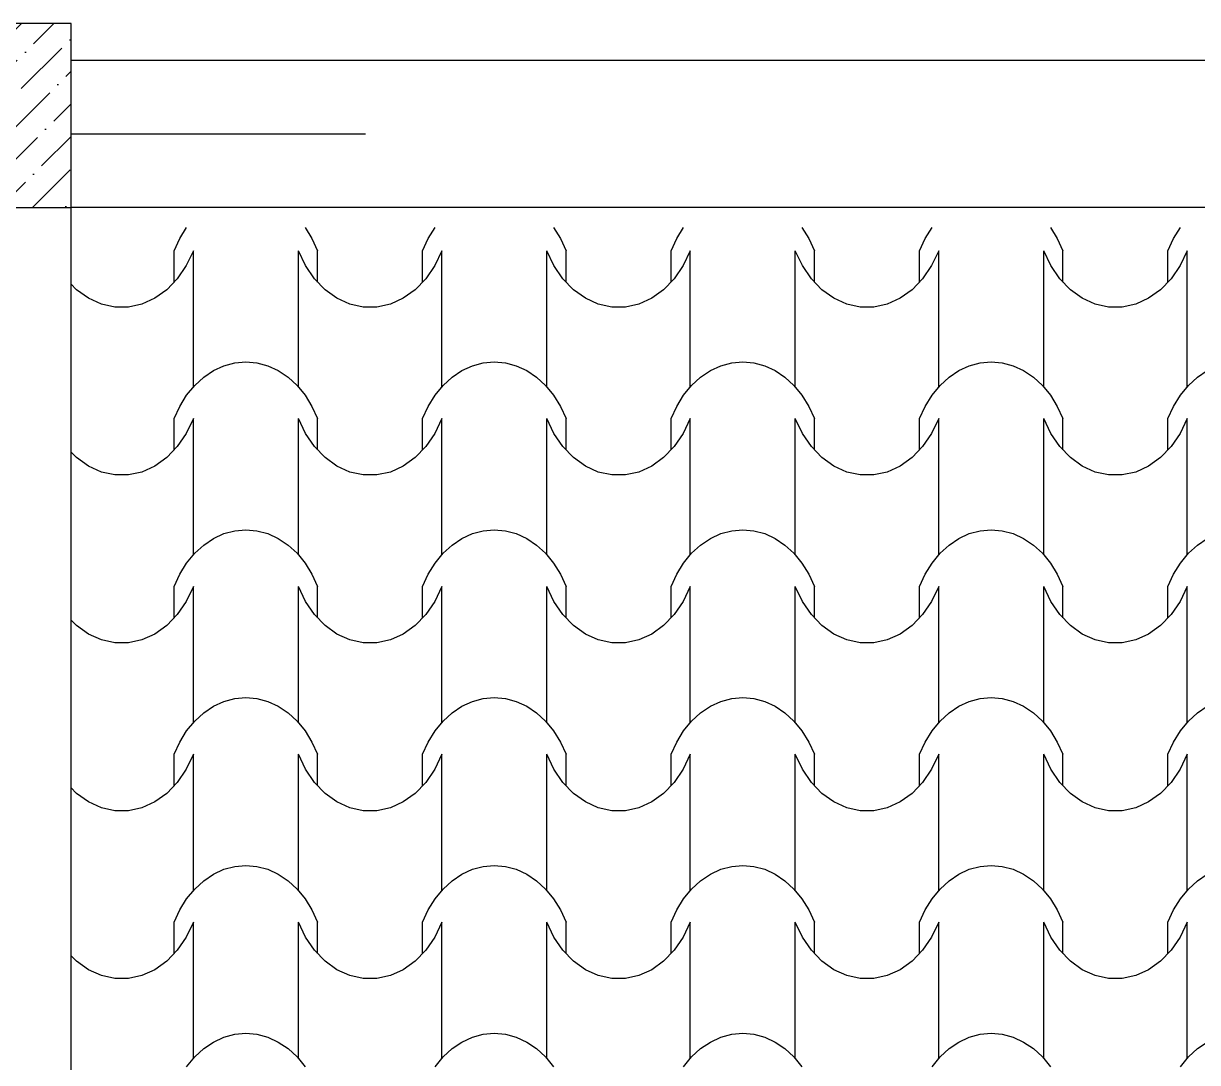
# Model space of a CAD drawing. Header units: millimetres. Extents: x 42452 to 2852333, y -419346 to 834876.
# Drawn here: x 2619297 to 2622489, y 671337 to 674162 of the extents above; entities that cross this region are included whole.
import ezdxf

# ---------------------------------------------------------------- set-up
doc = ezdxf.new("R2010")
doc.units = ezdxf.units.MM
doc.layers.add('memar', color=7, linetype='Continuous', lineweight=25)

msp = doc.modelspace()

# ---------------------------------------------------------------- hatches: boundary and pattern name
at = {"layer": 'memar', "lineweight": 25}
h = msp.add_hatch(dxfattribs=at)
h.set_pattern_fill('ANSI36', color=256, scale=500)
h.set_pattern_definition([(45, (908887.793, 3130561.63), (33.1456304, 121.533978), [156.25, -31.25, 0, -31.25])])
h.paths.add_polyline_path([(2618926.33479, 674161.54702), (2618926.33479, 673661.54702), (2619426.33479, 673661.54702), (2619426.33479, 674161.54702)])

# ---------------------------------------------------------------- linework, layer by layer
at = {"layer": 'memar', "color": 7, "linetype": 'Continuous', "lineweight": 25}
for p, q in [((2619721.70476, 673576.98216), (2619740.44006, 673607.20782)), ((2620062.42507, 673607.20782), (2620081.16037, 673576.98216)), ((2620397.26425, 673576.98216), (2620415.99956, 673607.20782)), ((2620737.98456, 673607.20782), (2620756.71987, 673576.98216)), ((2621072.82374, 673576.98216), (2621091.55905, 673607.20782)), ((2621413.54405, 673607.20782), (2621432.27936, 673576.98216)), ((2621748.38324, 673576.98216), (2621767.11854, 673607.20782)), ((2622089.10355, 673607.20782), (2622107.83886, 673576.98216)), ((2622423.94273, 673576.98216), (2622442.67804, 673607.20782)), ((2619706.41534, 673543.73813), (2619721.70476, 673576.98216)), ((2620081.16037, 673576.98216), (2620096.44979, 673543.73813)), ((2620381.97483, 673543.73813), (2620397.26425, 673576.98216)), ((2620756.71987, 673576.98216), (2620772.00929, 673543.73813)), ((2621057.53432, 673543.73813), (2621072.82374, 673576.98216)), ((2621432.27936, 673576.98216), (2621447.56878, 673543.73813)), ((2621733.09382, 673543.73813), (2621748.38324, 673576.98216)), ((2622107.83886, 673576.98216), (2622123.12827, 673543.73813)), ((2622408.65331, 673543.73813), (2622423.94273, 673576.98216)), ((2619706.41534, 673458.65413), (2619706.41534, 673543.73813)), ((2619758.67005, 673543.73813), (2619739.35088, 673503.22893)), ((2619758.67005, 673358.66444), (2619758.67005, 673543.73813)), ((2620044.19508, 673358.66444), (2620044.19508, 673543.73813)), ((2620063.51425, 673503.22893), (2620044.19508, 673543.73813)), ((2620096.44979, 673458.65413), (2620096.44979, 673543.73813)), ((2620381.97483, 673458.65413), (2620381.97483, 673543.73813)), ((2620434.22954, 673543.73813), (2620414.91038, 673503.22893)), ((2620434.22954, 673358.66444), (2620434.22954, 673543.73813)), ((2620719.75458, 673358.66444), (2620719.75458, 673543.73813)), ((2620739.07374, 673503.22893), (2620719.75458, 673543.73813)), ((2620772.00929, 673458.65413), (2620772.00929, 673543.73813)), ((2621057.53432, 673458.65413), (2621057.53432, 673543.73813)), ((2621109.78903, 673543.73813), (2621090.46987, 673503.22893)), ((2621109.78903, 673358.66444), (2621109.78903, 673543.73813)), ((2621395.31407, 673358.66444), (2621395.31407, 673543.73813)), ((2621414.63324, 673503.22893), (2621395.31407, 673543.73813)), ((2621447.56878, 673458.65413), (2621447.56878, 673543.73813)), ((2621733.09382, 673458.65413), (2621733.09382, 673543.73813)), ((2621785.34853, 673543.73813), (2621766.02936, 673503.22893)), ((2621785.34853, 673358.66444), (2621785.34853, 673543.73813)), ((2622070.87357, 673358.66444), (2622070.87357, 673543.73813)), ((2622090.19273, 673503.22893), (2622070.87357, 673543.73813)), ((2622123.12827, 673458.65413), (2622123.12827, 673543.73813)), ((2622408.65331, 673458.65413), (2622408.65331, 673543.73813)), ((2622460.90802, 673543.73813), (2622441.58886, 673503.22893)), ((2622460.90802, 673358.66444), (2622460.90802, 673543.73813)), ((2619739.35088, 673503.22893), (2619714.93315, 673467.49899)), ((2620087.93198, 673467.49899), (2620063.51425, 673503.22893)), ((2620414.91038, 673503.22893), (2620390.49264, 673467.49899)), ((2620763.49148, 673467.49899), (2620739.07374, 673503.22893)), ((2621090.46987, 673503.22893), (2621066.05213, 673467.49899)), ((2621439.05097, 673467.49899), (2621414.63324, 673503.22893)), ((2621766.02936, 673503.22893), (2621741.61163, 673467.49899)), ((2622114.61046, 673467.49899), (2622090.19273, 673503.22893)), ((2622441.58886, 673503.22893), (2622417.17112, 673467.49899)), ((2619441.18022, 673437.58517), (2619425.96417, 673453.38545)), ((2619714.93315, 673467.49899), (2619686.12542, 673437.58517)), ((2620116.73971, 673437.58517), (2620087.93198, 673467.49899)), ((2620390.49264, 673467.49899), (2620361.68491, 673437.58517)), ((2620792.2992, 673437.58517), (2620763.49148, 673467.49899)), ((2621066.05213, 673467.49899), (2621037.24441, 673437.58517)), ((2621467.8587, 673437.58517), (2621439.05097, 673467.49899)), ((2621741.61163, 673467.49899), (2621712.8039, 673437.58517)), ((2622143.41819, 673437.58517), (2622114.61046, 673467.49899)), ((2622417.17112, 673467.49899), (2622388.36339, 673437.58517)), ((2619473.54197, 673414.35552), (2619441.18022, 673437.58517)), ((2619508.51864, 673398.48415), (2619473.54197, 673414.35552)), ((2619653.76367, 673414.35552), (2619618.78699, 673398.48415)), ((2619686.12542, 673437.58517), (2619653.76367, 673414.35552)), ((2620149.10146, 673414.35552), (2620116.73971, 673437.58517)), ((2620184.07814, 673398.48415), (2620149.10146, 673414.35552)), ((2620329.32316, 673414.35552), (2620294.34649, 673398.48415)), ((2620361.68491, 673437.58517), (2620329.32316, 673414.35552)), ((2620824.66096, 673414.35552), (2620792.2992, 673437.58517)), ((2620859.63763, 673398.48415), (2620824.66096, 673414.35552)), ((2621004.88265, 673414.35552), (2620969.90598, 673398.48415)), ((2621037.24441, 673437.58517), (2621004.88265, 673414.35552)), ((2621500.22045, 673414.35552), (2621467.8587, 673437.58517)), ((2621535.19713, 673398.48415), (2621500.22045, 673414.35552)), ((2621680.44215, 673414.35552), (2621645.46547, 673398.48415)), ((2621712.8039, 673437.58517), (2621680.44215, 673414.35552)), ((2622175.77995, 673414.35552), (2622143.41819, 673437.58517)), ((2622210.75662, 673398.48415), (2622175.77995, 673414.35552)), ((2622356.00164, 673414.35552), (2622321.02497, 673398.48415)), ((2622388.36339, 673437.58517), (2622356.00164, 673414.35552)), ((2619545.09525, 673390.43163), (2619508.51864, 673398.48415)), ((2619563.65282, 673390.43163), (2619545.09525, 673390.43163)), ((2619582.21038, 673390.43163), (2619563.65282, 673390.43163)), ((2619618.78699, 673398.48415), (2619582.21038, 673390.43163)), ((2620220.65475, 673390.43163), (2620184.07814, 673398.48415)), ((2620239.21231, 673390.43163), (2620220.65475, 673390.43163)), ((2620257.76988, 673390.43163), (2620239.21231, 673390.43163)), ((2620294.34649, 673398.48415), (2620257.76988, 673390.43163)), ((2620896.21424, 673390.43163), (2620859.63763, 673398.48415)), ((2620914.77181, 673390.43163), (2620896.21424, 673390.43163)), ((2620933.32937, 673390.43163), (2620914.77181, 673390.43163)), ((2620969.90598, 673398.48415), (2620933.32937, 673390.43163)), ((2621571.77373, 673390.43163), (2621535.19713, 673398.48415)), ((2621590.3313, 673390.43163), (2621571.77373, 673390.43163)), ((2621608.88886, 673390.43163), (2621590.3313, 673390.43163)), ((2621645.46547, 673398.48415), (2621608.88886, 673390.43163)), ((2622247.33323, 673390.43163), (2622210.75662, 673398.48415)), ((2622265.89079, 673390.43163), (2622247.33323, 673390.43163)), ((2622284.44836, 673390.43163), (2622265.89079, 673390.43163)), ((2622321.02497, 673398.48415), (2622284.44836, 673390.43163)), ((2619758.67005, 673173.59076), (2619758.67005, 673358.66444)), ((2620044.19508, 673173.59076), (2620044.19508, 673358.66444)), ((2620434.22954, 673173.59076), (2620434.22954, 673358.66444)), ((2620719.75458, 673173.59076), (2620719.75458, 673358.66444)), ((2621109.78903, 673173.59076), (2621109.78903, 673358.66444)), ((2621395.31407, 673173.59076), (2621395.31407, 673358.66444)), ((2621785.34853, 673173.59076), (2621785.34853, 673358.66444)), ((2622070.87357, 673173.59076), (2622070.87357, 673358.66444)), ((2622460.90802, 673173.59076), (2622460.90802, 673358.66444)), ((2619813.44136, 673217.98582), (2619841.81743, 673231.08014)), ((2619841.81743, 673231.08014), (2619871.33648, 673239.03852)), ((2619871.33648, 673239.03852), (2619901.43256, 673241.70837)), ((2619901.43256, 673241.70837), (2619931.52865, 673239.03852)), ((2619931.52865, 673239.03852), (2619961.0477, 673231.08014)), ((2619961.0477, 673231.08014), (2619989.42377, 673217.98582)), ((2620489.00085, 673217.98582), (2620517.37692, 673231.08014)), ((2620517.37692, 673231.08014), (2620546.89598, 673239.03852)), ((2620546.89598, 673239.03852), (2620576.99206, 673241.70837)), ((2620576.99206, 673241.70837), (2620607.08814, 673239.03852)), ((2620607.08814, 673239.03852), (2620636.6072, 673231.08014)), ((2620636.6072, 673231.08014), (2620664.98326, 673217.98582)), ((2621164.56035, 673217.98582), (2621192.93641, 673231.08014)), ((2621192.93641, 673231.08014), (2621222.45547, 673239.03852)), ((2621222.45547, 673239.03852), (2621252.55155, 673241.70837)), ((2621252.55155, 673241.70837), (2621282.64764, 673239.03852)), ((2621282.64764, 673239.03852), (2621312.16669, 673231.08014)), ((2621312.16669, 673231.08014), (2621340.54276, 673217.98582)), ((2621840.11984, 673217.98582), (2621868.49591, 673231.08014)), ((2621868.49591, 673231.08014), (2621898.01496, 673239.03852)), ((2621898.01496, 673239.03852), (2621928.11105, 673241.70837)), ((2621928.11105, 673241.70837), (2621958.20713, 673239.03852)), ((2621958.20713, 673239.03852), (2621987.72619, 673231.08014)), ((2621987.72619, 673231.08014), (2622016.10225, 673217.98582)), ((2619762.26205, 673177.48726), (2619786.75233, 673200.00663)), ((2619786.75233, 673200.00663), (2619813.44136, 673217.98582)), ((2619989.42377, 673217.98582), (2620016.1128, 673200.00663)), ((2620016.1128, 673200.00663), (2620040.60308, 673177.48726)), ((2620437.82155, 673177.48726), (2620462.31183, 673200.00663)), ((2620462.31183, 673200.00663), (2620489.00085, 673217.98582)), ((2620664.98326, 673217.98582), (2620691.67229, 673200.00663)), ((2620691.67229, 673200.00663), (2620716.16257, 673177.48726)), ((2621113.38104, 673177.48726), (2621137.87132, 673200.00663)), ((2621137.87132, 673200.00663), (2621164.56035, 673217.98582)), ((2621340.54276, 673217.98582), (2621367.23178, 673200.00663)), ((2621367.23178, 673200.00663), (2621391.72206, 673177.48726)), ((2621788.94053, 673177.48726), (2621813.43082, 673200.00663)), ((2621813.43082, 673200.00663), (2621840.11984, 673217.98582)), ((2622016.10225, 673217.98582), (2622042.79128, 673200.00663)), ((2622042.79128, 673200.00663), (2622067.28156, 673177.48726)), ((2622464.50003, 673177.48726), (2622488.99031, 673200.00663)), ((2622488.99031, 673200.00663), (2622515.67933, 673217.98582)), ((2619740.44006, 673150.85948), (2619762.26205, 673177.48726)), ((2620040.60308, 673177.48726), (2620062.42507, 673150.85948)), ((2620415.99956, 673150.85948), (2620437.82155, 673177.48726)), ((2620716.16257, 673177.48726), (2620737.98456, 673150.85948)), ((2621091.55905, 673150.85948), (2621113.38104, 673177.48726)), ((2621391.72206, 673177.48726), (2621413.54405, 673150.85948)), ((2621767.11854, 673150.85948), (2621788.94053, 673177.48726)), ((2622067.28156, 673177.48726), (2622089.10355, 673150.85948)), ((2622442.67804, 673150.85948), (2622464.50003, 673177.48726)), ((2619721.70476, 673120.63382), (2619740.44006, 673150.85948)), ((2620062.42507, 673150.85948), (2620081.16037, 673120.63382)), ((2620397.26425, 673120.63382), (2620415.99956, 673150.85948)), ((2620737.98456, 673150.85948), (2620756.71987, 673120.63382)), ((2621072.82374, 673120.63382), (2621091.55905, 673150.85948)), ((2621413.54405, 673150.85948), (2621432.27936, 673120.63382)), ((2621748.38324, 673120.63382), (2621767.11854, 673150.85948)), ((2622089.10355, 673150.85948), (2622107.83886, 673120.63382)), ((2622423.94273, 673120.63382), (2622442.67804, 673150.85948)), ((2619706.41534, 673087.38979), (2619721.70476, 673120.63382)), ((2620081.16037, 673120.63382), (2620096.44979, 673087.38979)), ((2620381.97483, 673087.38979), (2620397.26425, 673120.63382)), ((2620756.71987, 673120.63382), (2620772.00929, 673087.38979)), ((2621057.53432, 673087.38979), (2621072.82374, 673120.63382)), ((2621432.27936, 673120.63382), (2621447.56878, 673087.38979)), ((2621733.09382, 673087.38979), (2621748.38324, 673120.63382)), ((2622107.83886, 673120.63382), (2622123.12827, 673087.38979)), ((2622408.65331, 673087.38979), (2622423.94273, 673120.63382)), ((2619706.41534, 673002.3058), (2619706.41534, 673087.38979)), ((2619758.67005, 673087.38979), (2619739.35088, 673046.88059)), ((2619758.67005, 672902.31611), (2619758.67005, 673087.38979)), ((2620044.19508, 672902.31611), (2620044.19508, 673087.38979)), ((2620063.51425, 673046.88059), (2620044.19508, 673087.38979)), ((2620096.44979, 673002.3058), (2620096.44979, 673087.38979)), ((2620381.97483, 673002.3058), (2620381.97483, 673087.38979)), ((2620434.22954, 673087.38979), (2620414.91038, 673046.88059)), ((2620434.22954, 672902.31611), (2620434.22954, 673087.38979)), ((2620719.75458, 672902.31611), (2620719.75458, 673087.38979)), ((2620739.07374, 673046.88059), (2620719.75458, 673087.38979)), ((2620772.00929, 673002.3058), (2620772.00929, 673087.38979)), ((2621057.53432, 673002.3058), (2621057.53432, 673087.38979)), ((2621109.78903, 673087.38979), (2621090.46987, 673046.88059)), ((2621109.78903, 672902.31611), (2621109.78903, 673087.38979)), ((2621395.31407, 672902.31611), (2621395.31407, 673087.38979)), ((2621414.63324, 673046.88059), (2621395.31407, 673087.38979)), ((2621447.56878, 673002.3058), (2621447.56878, 673087.38979)), ((2621733.09382, 673002.3058), (2621733.09382, 673087.38979)), ((2621785.34853, 673087.38979), (2621766.02936, 673046.88059)), ((2621785.34853, 672902.31611), (2621785.34853, 673087.38979)), ((2622070.87357, 672902.31611), (2622070.87357, 673087.38979)), ((2622090.19273, 673046.88059), (2622070.87357, 673087.38979)), ((2622123.12827, 673002.3058), (2622123.12827, 673087.38979)), ((2622408.65331, 673002.3058), (2622408.65331, 673087.38979)), ((2622460.90802, 673087.38979), (2622441.58886, 673046.88059)), ((2622460.90802, 672902.31611), (2622460.90802, 673087.38979)), ((2619739.35088, 673046.88059), (2619714.93315, 673011.15066)), ((2620087.93198, 673011.15066), (2620063.51425, 673046.88059)), ((2620414.91038, 673046.88059), (2620390.49264, 673011.15066)), ((2620763.49148, 673011.15066), (2620739.07374, 673046.88059)), ((2621090.46987, 673046.88059), (2621066.05213, 673011.15066)), ((2621439.05097, 673011.15066), (2621414.63324, 673046.88059)), ((2621766.02936, 673046.88059), (2621741.61163, 673011.15066)), ((2622114.61046, 673011.15066), (2622090.19273, 673046.88059)), ((2622441.58886, 673046.88059), (2622417.17112, 673011.15066)), ((2619714.93315, 673011.15066), (2619686.12542, 672981.23683)), ((2620116.73971, 672981.23683), (2620087.93198, 673011.15066)), ((2620390.49264, 673011.15066), (2620361.68491, 672981.23683)), ((2620792.2992, 672981.23683), (2620763.49148, 673011.15066)), ((2621066.05213, 673011.15066), (2621037.24441, 672981.23683)), ((2621467.8587, 672981.23683), (2621439.05097, 673011.15066)), ((2621741.61163, 673011.15066), (2621712.8039, 672981.23683)), ((2622143.41819, 672981.23683), (2622114.61046, 673011.15066)), ((2622417.17112, 673011.15066), (2622388.36339, 672981.23683)), ((2619441.18022, 672981.23683), (2619425.96417, 672997.03711)), ((2619473.54197, 672958.00718), (2619441.18022, 672981.23683)), ((2619686.12542, 672981.23683), (2619653.76367, 672958.00718)), ((2620149.10146, 672958.00718), (2620116.73971, 672981.23683)), ((2620361.68491, 672981.23683), (2620329.32316, 672958.00718)), ((2620824.66096, 672958.00718), (2620792.2992, 672981.23683)), ((2621037.24441, 672981.23683), (2621004.88265, 672958.00718)), ((2621500.22045, 672958.00718), (2621467.8587, 672981.23683)), ((2621712.8039, 672981.23683), (2621680.44215, 672958.00718)), ((2622175.77995, 672958.00718), (2622143.41819, 672981.23683)), ((2622388.36339, 672981.23683), (2622356.00164, 672958.00718)), ((2619508.51864, 672942.13581), (2619473.54197, 672958.00718)), ((2619545.09525, 672934.08329), (2619508.51864, 672942.13581)), ((2619563.65282, 672934.08329), (2619545.09525, 672934.08329)), ((2619582.21038, 672934.08329), (2619563.65282, 672934.08329)), ((2619618.78699, 672942.13581), (2619582.21038, 672934.08329)), ((2619653.76367, 672958.00718), (2619618.78699, 672942.13581)), ((2620184.07814, 672942.13581), (2620149.10146, 672958.00718)), ((2620220.65475, 672934.08329), (2620184.07814, 672942.13581)), ((2620239.21231, 672934.08329), (2620220.65475, 672934.08329)), ((2620257.76988, 672934.08329), (2620239.21231, 672934.08329)), ((2620294.34649, 672942.13581), (2620257.76988, 672934.08329)), ((2620329.32316, 672958.00718), (2620294.34649, 672942.13581)), ((2620859.63763, 672942.13581), (2620824.66096, 672958.00718)), ((2620896.21424, 672934.08329), (2620859.63763, 672942.13581)), ((2620914.77181, 672934.08329), (2620896.21424, 672934.08329)), ((2620933.32937, 672934.08329), (2620914.77181, 672934.08329)), ((2620969.90598, 672942.13581), (2620933.32937, 672934.08329)), ((2621004.88265, 672958.00718), (2620969.90598, 672942.13581)), ((2621535.19713, 672942.13581), (2621500.22045, 672958.00718)), ((2621571.77373, 672934.08329), (2621535.19713, 672942.13581)), ((2621590.3313, 672934.08329), (2621571.77373, 672934.08329)), ((2621608.88886, 672934.08329), (2621590.3313, 672934.08329)), ((2621645.46547, 672942.13581), (2621608.88886, 672934.08329)), ((2621680.44215, 672958.00718), (2621645.46547, 672942.13581)), ((2622210.75662, 672942.13581), (2622175.77995, 672958.00718)), ((2622247.33323, 672934.08329), (2622210.75662, 672942.13581)), ((2622265.89079, 672934.08329), (2622247.33323, 672934.08329)), ((2622284.44836, 672934.08329), (2622265.89079, 672934.08329)), ((2622321.02497, 672942.13581), (2622284.44836, 672934.08329)), ((2622356.00164, 672958.00718), (2622321.02497, 672942.13581)), ((2619758.67005, 672717.24242), (2619758.67005, 672902.31611)), ((2620044.19508, 672717.24242), (2620044.19508, 672902.31611)), ((2620434.22954, 672717.24242), (2620434.22954, 672902.31611)), ((2620719.75458, 672717.24242), (2620719.75458, 672902.31611)), ((2621109.78903, 672717.24242), (2621109.78903, 672902.31611)), ((2621395.31407, 672717.24242), (2621395.31407, 672902.31611)), ((2621785.34853, 672717.24242), (2621785.34853, 672902.31611)), ((2622070.87357, 672717.24242), (2622070.87357, 672902.31611)), ((2622460.90802, 672717.24242), (2622460.90802, 672902.31611)), ((2619813.44136, 672761.63749), (2619841.81743, 672774.7318)), ((2619841.81743, 672774.7318), (2619871.33648, 672782.69018)), ((2619871.33648, 672782.69018), (2619901.43256, 672785.36003)), ((2619901.43256, 672785.36003), (2619931.52865, 672782.69018)), ((2619931.52865, 672782.69018), (2619961.0477, 672774.7318)), ((2619961.0477, 672774.7318), (2619989.42377, 672761.63749)), ((2620489.00085, 672761.63749), (2620517.37692, 672774.7318)), ((2620517.37692, 672774.7318), (2620546.89598, 672782.69018)), ((2620546.89598, 672782.69018), (2620576.99206, 672785.36003)), ((2620576.99206, 672785.36003), (2620607.08814, 672782.69018)), ((2620607.08814, 672782.69018), (2620636.6072, 672774.7318)), ((2620636.6072, 672774.7318), (2620664.98326, 672761.63749)), ((2621164.56035, 672761.63749), (2621192.93641, 672774.7318)), ((2621192.93641, 672774.7318), (2621222.45547, 672782.69018)), ((2621222.45547, 672782.69018), (2621252.55155, 672785.36003)), ((2621252.55155, 672785.36003), (2621282.64764, 672782.69018)), ((2621282.64764, 672782.69018), (2621312.16669, 672774.7318)), ((2621312.16669, 672774.7318), (2621340.54276, 672761.63749)), ((2621840.11984, 672761.63749), (2621868.49591, 672774.7318)), ((2621868.49591, 672774.7318), (2621898.01496, 672782.69018)), ((2621898.01496, 672782.69018), (2621928.11105, 672785.36003)), ((2621928.11105, 672785.36003), (2621958.20713, 672782.69018)), ((2621958.20713, 672782.69018), (2621987.72619, 672774.7318)), ((2621987.72619, 672774.7318), (2622016.10225, 672761.63749)), ((2619762.26205, 672721.13892), (2619786.75233, 672743.65829)), ((2619786.75233, 672743.65829), (2619813.44136, 672761.63749)), ((2619989.42377, 672761.63749), (2620016.1128, 672743.65829)), ((2620016.1128, 672743.65829), (2620040.60308, 672721.13892)), ((2620437.82155, 672721.13892), (2620462.31183, 672743.65829)), ((2620462.31183, 672743.65829), (2620489.00085, 672761.63749)), ((2620664.98326, 672761.63749), (2620691.67229, 672743.65829)), ((2620691.67229, 672743.65829), (2620716.16257, 672721.13892)), ((2621113.38104, 672721.13892), (2621137.87132, 672743.65829)), ((2621137.87132, 672743.65829), (2621164.56035, 672761.63749)), ((2621340.54276, 672761.63749), (2621367.23178, 672743.65829)), ((2621367.23178, 672743.65829), (2621391.72206, 672721.13892)), ((2621788.94053, 672721.13892), (2621813.43082, 672743.65829)), ((2621813.43082, 672743.65829), (2621840.11984, 672761.63749)), ((2622016.10225, 672761.63749), (2622042.79128, 672743.65829)), ((2622042.79128, 672743.65829), (2622067.28156, 672721.13892)), ((2622464.50003, 672721.13892), (2622488.99031, 672743.65829)), ((2622488.99031, 672743.65829), (2622515.67933, 672761.63749)), ((2619740.44006, 672694.51114), (2619762.26205, 672721.13892)), ((2620040.60308, 672721.13892), (2620062.42507, 672694.51114)), ((2620415.99956, 672694.51114), (2620437.82155, 672721.13892)), ((2620716.16257, 672721.13892), (2620737.98456, 672694.51114)), ((2621091.55905, 672694.51114), (2621113.38104, 672721.13892)), ((2621391.72206, 672721.13892), (2621413.54405, 672694.51114)), ((2621767.11854, 672694.51114), (2621788.94053, 672721.13892)), ((2622067.28156, 672721.13892), (2622089.10355, 672694.51114)), ((2622442.67804, 672694.51114), (2622464.50003, 672721.13892)), ((2619721.70476, 672664.28548), (2619740.44006, 672694.51114)), ((2620062.42507, 672694.51114), (2620081.16037, 672664.28548)), ((2620397.26425, 672664.28548), (2620415.99956, 672694.51114)), ((2620737.98456, 672694.51114), (2620756.71987, 672664.28548)), ((2621072.82374, 672664.28548), (2621091.55905, 672694.51114)), ((2621413.54405, 672694.51114), (2621432.27936, 672664.28548)), ((2621748.38324, 672664.28548), (2621767.11854, 672694.51114)), ((2622089.10355, 672694.51114), (2622107.83886, 672664.28548)), ((2622423.94273, 672664.28548), (2622442.67804, 672694.51114)), ((2619706.41534, 672631.04146), (2619721.70476, 672664.28548)), ((2620081.16037, 672664.28548), (2620096.44979, 672631.04146)), ((2620381.97483, 672631.04146), (2620397.26425, 672664.28548)), ((2620756.71987, 672664.28548), (2620772.00929, 672631.04146)), ((2621057.53432, 672631.04146), (2621072.82374, 672664.28548)), ((2621432.27936, 672664.28548), (2621447.56878, 672631.04146)), ((2621733.09382, 672631.04146), (2621748.38324, 672664.28548)), ((2622107.83886, 672664.28548), (2622123.12827, 672631.04146)), ((2622408.65331, 672631.04146), (2622423.94273, 672664.28548)), ((2619706.41534, 672545.95746), (2619706.41534, 672631.04146)), ((2619758.67005, 672631.04146), (2619739.35088, 672590.53225)), ((2619758.67005, 672445.96777), (2619758.67005, 672631.04146)), ((2620044.19508, 672445.96777), (2620044.19508, 672631.04146)), ((2620063.51425, 672590.53225), (2620044.19508, 672631.04146)), ((2620096.44979, 672545.95746), (2620096.44979, 672631.04146)), ((2620381.97483, 672545.95746), (2620381.97483, 672631.04146)), ((2620434.22954, 672631.04146), (2620414.91038, 672590.53225)), ((2620434.22954, 672445.96777), (2620434.22954, 672631.04146)), ((2620719.75458, 672445.96777), (2620719.75458, 672631.04146)), ((2620739.07374, 672590.53225), (2620719.75458, 672631.04146)), ((2620772.00929, 672545.95746), (2620772.00929, 672631.04146)), ((2621057.53432, 672545.95746), (2621057.53432, 672631.04146)), ((2621109.78903, 672631.04146), (2621090.46987, 672590.53225)), ((2621109.78903, 672445.96777), (2621109.78903, 672631.04146)), ((2621395.31407, 672445.96777), (2621395.31407, 672631.04146)), ((2621414.63324, 672590.53225), (2621395.31407, 672631.04146)), ((2621447.56878, 672545.95746), (2621447.56878, 672631.04146)), ((2621733.09382, 672545.95746), (2621733.09382, 672631.04146)), ((2621785.34853, 672631.04146), (2621766.02936, 672590.53225)), ((2621785.34853, 672445.96777), (2621785.34853, 672631.04146)), ((2622070.87357, 672445.96777), (2622070.87357, 672631.04146)), ((2622090.19273, 672590.53225), (2622070.87357, 672631.04146)), ((2622123.12827, 672545.95746), (2622123.12827, 672631.04146)), ((2622408.65331, 672545.95746), (2622408.65331, 672631.04146)), ((2622460.90802, 672631.04146), (2622441.58886, 672590.53225)), ((2622460.90802, 672445.96777), (2622460.90802, 672631.04146)), ((2619739.35088, 672590.53225), (2619714.93315, 672554.80232)), ((2620087.93198, 672554.80232), (2620063.51425, 672590.53225)), ((2620414.91038, 672590.53225), (2620390.49264, 672554.80232)), ((2620763.49148, 672554.80232), (2620739.07374, 672590.53225)), ((2621090.46987, 672590.53225), (2621066.05213, 672554.80232)), ((2621439.05097, 672554.80232), (2621414.63324, 672590.53225)), ((2621766.02936, 672590.53225), (2621741.61163, 672554.80232)), ((2622114.61046, 672554.80232), (2622090.19273, 672590.53225)), ((2622441.58886, 672590.53225), (2622417.17112, 672554.80232)), ((2619714.93315, 672554.80232), (2619686.12542, 672524.88849)), ((2620116.73971, 672524.88849), (2620087.93198, 672554.80232)), ((2620390.49264, 672554.80232), (2620361.68491, 672524.88849)), ((2620792.2992, 672524.88849), (2620763.49148, 672554.80232)), ((2621066.05213, 672554.80232), (2621037.24441, 672524.88849)), ((2621467.8587, 672524.88849), (2621439.05097, 672554.80232)), ((2621741.61163, 672554.80232), (2621712.8039, 672524.88849)), ((2622143.41819, 672524.88849), (2622114.61046, 672554.80232)), ((2622417.17112, 672554.80232), (2622388.36339, 672524.88849)), ((2619441.18022, 672524.88849), (2619425.96417, 672540.68877)), ((2619473.54197, 672501.65885), (2619441.18022, 672524.88849)), ((2619686.12542, 672524.88849), (2619653.76367, 672501.65885)), ((2620149.10146, 672501.65885), (2620116.73971, 672524.88849)), ((2620361.68491, 672524.88849), (2620329.32316, 672501.65885)), ((2620824.66096, 672501.65885), (2620792.2992, 672524.88849)), ((2621037.24441, 672524.88849), (2621004.88265, 672501.65885)), ((2621500.22045, 672501.65885), (2621467.8587, 672524.88849)), ((2621712.8039, 672524.88849), (2621680.44215, 672501.65885)), ((2622175.77995, 672501.65885), (2622143.41819, 672524.88849)), ((2622388.36339, 672524.88849), (2622356.00164, 672501.65885)), ((2619508.51864, 672485.78748), (2619473.54197, 672501.65885)), ((2619653.76367, 672501.65885), (2619618.78699, 672485.78748)), ((2620184.07814, 672485.78748), (2620149.10146, 672501.65885)), ((2620329.32316, 672501.65885), (2620294.34649, 672485.78748)), ((2620859.63763, 672485.78748), (2620824.66096, 672501.65885)), ((2621004.88265, 672501.65885), (2620969.90598, 672485.78748)), ((2621535.19713, 672485.78748), (2621500.22045, 672501.65885)), ((2621680.44215, 672501.65885), (2621645.46547, 672485.78748)), ((2622210.75662, 672485.78748), (2622175.77995, 672501.65885)), ((2622356.00164, 672501.65885), (2622321.02497, 672485.78748)), ((2619545.09525, 672477.73495), (2619508.51864, 672485.78748)), ((2619563.65282, 672477.73495), (2619545.09525, 672477.73495)), ((2619582.21038, 672477.73495), (2619563.65282, 672477.73495)), ((2619618.78699, 672485.78748), (2619582.21038, 672477.73495)), ((2620220.65475, 672477.73495), (2620184.07814, 672485.78748)), ((2620239.21231, 672477.73495), (2620220.65475, 672477.73495)), ((2620257.76988, 672477.73495), (2620239.21231, 672477.73495)), ((2620294.34649, 672485.78748), (2620257.76988, 672477.73495)), ((2620896.21424, 672477.73495), (2620859.63763, 672485.78748)), ((2620914.77181, 672477.73495), (2620896.21424, 672477.73495)), ((2620933.32937, 672477.73495), (2620914.77181, 672477.73495)), ((2620969.90598, 672485.78748), (2620933.32937, 672477.73495)), ((2621571.77373, 672477.73495), (2621535.19713, 672485.78748)), ((2621590.3313, 672477.73495), (2621571.77373, 672477.73495)), ((2621608.88886, 672477.73495), (2621590.3313, 672477.73495)), ((2621645.46547, 672485.78748), (2621608.88886, 672477.73495)), ((2622247.33323, 672477.73495), (2622210.75662, 672485.78748)), ((2622265.89079, 672477.73495), (2622247.33323, 672477.73495)), ((2622284.44836, 672477.73495), (2622265.89079, 672477.73495)), ((2622321.02497, 672485.78748), (2622284.44836, 672477.73495)), ((2619758.67005, 672260.89408), (2619758.67005, 672445.96777)), ((2620044.19508, 672260.89408), (2620044.19508, 672445.96777)), ((2620434.22954, 672260.89408), (2620434.22954, 672445.96777)), ((2620719.75458, 672260.89408), (2620719.75458, 672445.96777)), ((2621109.78903, 672260.89408), (2621109.78903, 672445.96777)), ((2621395.31407, 672260.89408), (2621395.31407, 672445.96777)), ((2621785.34853, 672260.89408), (2621785.34853, 672445.96777)), ((2622070.87357, 672260.89408), (2622070.87357, 672445.96777)), ((2622460.90802, 672260.89408), (2622460.90802, 672445.96777)), ((2619871.33648, 672326.34184), (2619901.43256, 672329.0117)), ((2619901.43256, 672329.0117), (2619931.52865, 672326.34184)), ((2620546.89598, 672326.34184), (2620576.99206, 672329.0117)), ((2620576.99206, 672329.0117), (2620607.08814, 672326.34184)), ((2621222.45547, 672326.34184), (2621252.55155, 672329.0117)), ((2621252.55155, 672329.0117), (2621282.64764, 672326.34184)), ((2621898.01496, 672326.34184), (2621928.11105, 672329.0117)), ((2621928.11105, 672329.0117), (2621958.20713, 672326.34184)), ((2619786.75233, 672287.30995), (2619813.44136, 672305.28915)), ((2619813.44136, 672305.28915), (2619841.81743, 672318.38346)), ((2619841.81743, 672318.38346), (2619871.33648, 672326.34184)), ((2619931.52865, 672326.34184), (2619961.0477, 672318.38346)), ((2619961.0477, 672318.38346), (2619989.42377, 672305.28915)), ((2619989.42377, 672305.28915), (2620016.1128, 672287.30995)), ((2620462.31183, 672287.30995), (2620489.00085, 672305.28915)), ((2620489.00085, 672305.28915), (2620517.37692, 672318.38346)), ((2620517.37692, 672318.38346), (2620546.89598, 672326.34184)), ((2620607.08814, 672326.34184), (2620636.6072, 672318.38346)), ((2620636.6072, 672318.38346), (2620664.98326, 672305.28915)), ((2620664.98326, 672305.28915), (2620691.67229, 672287.30995)), ((2621137.87132, 672287.30995), (2621164.56035, 672305.28915)), ((2621164.56035, 672305.28915), (2621192.93641, 672318.38346)), ((2621192.93641, 672318.38346), (2621222.45547, 672326.34184)), ((2621282.64764, 672326.34184), (2621312.16669, 672318.38346)), ((2621312.16669, 672318.38346), (2621340.54276, 672305.28915)), ((2621340.54276, 672305.28915), (2621367.23178, 672287.30995)), ((2621813.43082, 672287.30995), (2621840.11984, 672305.28915)), ((2621840.11984, 672305.28915), (2621868.49591, 672318.38346)), ((2621868.49591, 672318.38346), (2621898.01496, 672326.34184)), ((2621958.20713, 672326.34184), (2621987.72619, 672318.38346)), ((2621987.72619, 672318.38346), (2622016.10225, 672305.28915)), ((2622016.10225, 672305.28915), (2622042.79128, 672287.30995)), ((2622488.99031, 672287.30995), (2622515.67933, 672305.28915)), ((2619740.44006, 672238.16281), (2619762.26205, 672264.79058)), ((2619762.26205, 672264.79058), (2619786.75233, 672287.30995)), ((2620016.1128, 672287.30995), (2620040.60308, 672264.79058)), ((2620040.60308, 672264.79058), (2620062.42507, 672238.16281)), ((2620415.99956, 672238.16281), (2620437.82155, 672264.79058)), ((2620437.82155, 672264.79058), (2620462.31183, 672287.30995)), ((2620691.67229, 672287.30995), (2620716.16257, 672264.79058)), ((2620716.16257, 672264.79058), (2620737.98456, 672238.16281)), ((2621091.55905, 672238.16281), (2621113.38104, 672264.79058)), ((2621113.38104, 672264.79058), (2621137.87132, 672287.30995)), ((2621367.23178, 672287.30995), (2621391.72206, 672264.79058)), ((2621391.72206, 672264.79058), (2621413.54405, 672238.16281)), ((2621767.11854, 672238.16281), (2621788.94053, 672264.79058)), ((2621788.94053, 672264.79058), (2621813.43082, 672287.30995)), ((2622042.79128, 672287.30995), (2622067.28156, 672264.79058)), ((2622067.28156, 672264.79058), (2622089.10355, 672238.16281)), ((2622442.67804, 672238.16281), (2622464.50003, 672264.79058)), ((2622464.50003, 672264.79058), (2622488.99031, 672287.30995)), ((2619721.70476, 672207.93715), (2619740.44006, 672238.16281)), ((2620062.42507, 672238.16281), (2620081.16037, 672207.93715)), ((2620397.26425, 672207.93715), (2620415.99956, 672238.16281)), ((2620737.98456, 672238.16281), (2620756.71987, 672207.93715)), ((2621072.82374, 672207.93715), (2621091.55905, 672238.16281)), ((2621413.54405, 672238.16281), (2621432.27936, 672207.93715)), ((2621748.38324, 672207.93715), (2621767.11854, 672238.16281)), ((2622089.10355, 672238.16281), (2622107.83886, 672207.93715)), ((2622423.94273, 672207.93715), (2622442.67804, 672238.16281)), ((2619706.41534, 672174.69312), (2619721.70476, 672207.93715)), ((2620081.16037, 672207.93715), (2620096.44979, 672174.69312)), ((2620381.97483, 672174.69312), (2620397.26425, 672207.93715)), ((2620756.71987, 672207.93715), (2620772.00929, 672174.69312)), ((2621057.53432, 672174.69312), (2621072.82374, 672207.93715)), ((2621432.27936, 672207.93715), (2621447.56878, 672174.69312)), ((2621733.09382, 672174.69312), (2621748.38324, 672207.93715)), ((2622107.83886, 672207.93715), (2622123.12827, 672174.69312)), ((2622408.65331, 672174.69312), (2622423.94273, 672207.93715)), ((2619706.41534, 672089.60912), (2619706.41534, 672174.69312)), ((2619758.67005, 672174.69312), (2619739.35088, 672134.18392)), ((2619758.67005, 671989.61943), (2619758.67005, 672174.69312)), ((2620044.19508, 671989.61943), (2620044.19508, 672174.69312)), ((2620063.51425, 672134.18392), (2620044.19508, 672174.69312)), ((2620096.44979, 672089.60912), (2620096.44979, 672174.69312)), ((2620381.97483, 672089.60912), (2620381.97483, 672174.69312)), ((2620434.22954, 672174.69312), (2620414.91038, 672134.18392)), ((2620434.22954, 671989.61943), (2620434.22954, 672174.69312)), ((2620719.75458, 671989.61943), (2620719.75458, 672174.69312)), ((2620739.07374, 672134.18392), (2620719.75458, 672174.69312)), ((2620772.00929, 672089.60912), (2620772.00929, 672174.69312)), ((2621057.53432, 672089.60912), (2621057.53432, 672174.69312)), ((2621109.78903, 672174.69312), (2621090.46987, 672134.18392)), ((2621109.78903, 671989.61943), (2621109.78903, 672174.69312)), ((2621395.31407, 671989.61943), (2621395.31407, 672174.69312)), ((2621414.63324, 672134.18392), (2621395.31407, 672174.69312)), ((2621447.56878, 672089.60912), (2621447.56878, 672174.69312)), ((2621733.09382, 672089.60912), (2621733.09382, 672174.69312)), ((2621785.34853, 672174.69312), (2621766.02936, 672134.18392)), ((2621785.34853, 671989.61943), (2621785.34853, 672174.69312)), ((2622070.87357, 671989.61943), (2622070.87357, 672174.69312)), ((2622090.19273, 672134.18392), (2622070.87357, 672174.69312)), ((2622123.12827, 672089.60912), (2622123.12827, 672174.69312)), ((2622408.65331, 672089.60912), (2622408.65331, 672174.69312)), ((2622460.90802, 672174.69312), (2622441.58886, 672134.18392)), ((2622460.90802, 671989.61943), (2622460.90802, 672174.69312)), ((2619739.35088, 672134.18392), (2619714.93315, 672098.45398)), ((2620087.93198, 672098.45398), (2620063.51425, 672134.18392)), ((2620414.91038, 672134.18392), (2620390.49264, 672098.45398)), ((2620763.49148, 672098.45398), (2620739.07374, 672134.18392)), ((2621090.46987, 672134.18392), (2621066.05213, 672098.45398)), ((2621439.05097, 672098.45398), (2621414.63324, 672134.18392)), ((2621766.02936, 672134.18392), (2621741.61163, 672098.45398)), ((2622114.61046, 672098.45398), (2622090.19273, 672134.18392)), ((2622441.58886, 672134.18392), (2622417.17112, 672098.45398)), ((2619441.18022, 672068.54016), (2619425.96417, 672084.34044)), ((2619714.93315, 672098.45398), (2619686.12542, 672068.54016)), ((2620116.73971, 672068.54016), (2620087.93198, 672098.45398)), ((2620390.49264, 672098.45398), (2620361.68491, 672068.54016)), ((2620792.2992, 672068.54016), (2620763.49148, 672098.45398)), ((2621066.05213, 672098.45398), (2621037.24441, 672068.54016)), ((2621467.8587, 672068.54016), (2621439.05097, 672098.45398)), ((2621741.61163, 672098.45398), (2621712.8039, 672068.54016)), ((2622143.41819, 672068.54016), (2622114.61046, 672098.45398)), ((2622417.17112, 672098.45398), (2622388.36339, 672068.54016)), ((2619473.54197, 672045.31051), (2619441.18022, 672068.54016)), ((2619508.51864, 672029.43914), (2619473.54197, 672045.31051)), ((2619653.76367, 672045.31051), (2619618.78699, 672029.43914)), ((2619686.12542, 672068.54016), (2619653.76367, 672045.31051)), ((2620149.10146, 672045.31051), (2620116.73971, 672068.54016)), ((2620184.07814, 672029.43914), (2620149.10146, 672045.31051)), ((2620329.32316, 672045.31051), (2620294.34649, 672029.43914)), ((2620361.68491, 672068.54016), (2620329.32316, 672045.31051)), ((2620824.66096, 672045.31051), (2620792.2992, 672068.54016)), ((2620859.63763, 672029.43914), (2620824.66096, 672045.31051)), ((2621004.88265, 672045.31051), (2620969.90598, 672029.43914)), ((2621037.24441, 672068.54016), (2621004.88265, 672045.31051)), ((2621500.22045, 672045.31051), (2621467.8587, 672068.54016)), ((2621535.19713, 672029.43914), (2621500.22045, 672045.31051)), ((2621680.44215, 672045.31051), (2621645.46547, 672029.43914)), ((2621712.8039, 672068.54016), (2621680.44215, 672045.31051)), ((2622175.77995, 672045.31051), (2622143.41819, 672068.54016)), ((2622210.75662, 672029.43914), (2622175.77995, 672045.31051)), ((2622356.00164, 672045.31051), (2622321.02497, 672029.43914)), ((2622388.36339, 672068.54016), (2622356.00164, 672045.31051)), ((2619545.09525, 672021.38662), (2619508.51864, 672029.43914)), ((2619563.65282, 672021.38662), (2619545.09525, 672021.38662)), ((2619582.21038, 672021.38662), (2619563.65282, 672021.38662)), ((2619618.78699, 672029.43914), (2619582.21038, 672021.38662)), ((2620220.65475, 672021.38662), (2620184.07814, 672029.43914)), ((2620239.21231, 672021.38662), (2620220.65475, 672021.38662)), ((2620257.76988, 672021.38662), (2620239.21231, 672021.38662)), ((2620294.34649, 672029.43914), (2620257.76988, 672021.38662)), ((2620896.21424, 672021.38662), (2620859.63763, 672029.43914)), ((2620914.77181, 672021.38662), (2620896.21424, 672021.38662)), ((2620933.32937, 672021.38662), (2620914.77181, 672021.38662)), ((2620969.90598, 672029.43914), (2620933.32937, 672021.38662)), ((2621571.77373, 672021.38662), (2621535.19713, 672029.43914)), ((2621590.3313, 672021.38662), (2621571.77373, 672021.38662)), ((2621608.88886, 672021.38662), (2621590.3313, 672021.38662)), ((2621645.46547, 672029.43914), (2621608.88886, 672021.38662)), ((2622247.33323, 672021.38662), (2622210.75662, 672029.43914)), ((2622265.89079, 672021.38662), (2622247.33323, 672021.38662)), ((2622284.44836, 672021.38662), (2622265.89079, 672021.38662)), ((2622321.02497, 672029.43914), (2622284.44836, 672021.38662)), ((2619758.67005, 671804.54575), (2619758.67005, 671989.61943)), ((2620044.19508, 671804.54575), (2620044.19508, 671989.61943)), ((2620434.22954, 671804.54575), (2620434.22954, 671989.61943)), ((2620719.75458, 671804.54575), (2620719.75458, 671989.61943)), ((2621109.78903, 671804.54575), (2621109.78903, 671989.61943)), ((2621395.31407, 671804.54575), (2621395.31407, 671989.61943)), ((2621785.34853, 671804.54575), (2621785.34853, 671989.61943)), ((2622070.87357, 671804.54575), (2622070.87357, 671989.61943)), ((2622460.90802, 671804.54575), (2622460.90802, 671989.61943)), ((2619786.75233, 671830.96161), (2619813.44136, 671848.94081)), ((2619813.44136, 671848.94081), (2619841.81743, 671862.03513)), ((2619841.81743, 671862.03513), (2619871.33648, 671869.9935)), ((2619871.33648, 671869.9935), (2619901.43256, 671872.66336)), ((2619901.43256, 671872.66336), (2619931.52865, 671869.9935)), ((2619931.52865, 671869.9935), (2619961.0477, 671862.03513)), ((2619961.0477, 671862.03513), (2619989.42377, 671848.94081)), ((2619989.42377, 671848.94081), (2620016.1128, 671830.96161)), ((2620462.31183, 671830.96161), (2620489.00085, 671848.94081)), ((2620489.00085, 671848.94081), (2620517.37692, 671862.03513)), ((2620517.37692, 671862.03513), (2620546.89598, 671869.9935)), ((2620546.89598, 671869.9935), (2620576.99206, 671872.66336)), ((2620576.99206, 671872.66336), (2620607.08814, 671869.9935)), ((2620607.08814, 671869.9935), (2620636.6072, 671862.03513)), ((2620636.6072, 671862.03513), (2620664.98326, 671848.94081)), ((2620664.98326, 671848.94081), (2620691.67229, 671830.96161)), ((2621137.87132, 671830.96161), (2621164.56035, 671848.94081)), ((2621164.56035, 671848.94081), (2621192.93641, 671862.03513)), ((2621192.93641, 671862.03513), (2621222.45547, 671869.9935)), ((2621222.45547, 671869.9935), (2621252.55155, 671872.66336)), ((2621252.55155, 671872.66336), (2621282.64764, 671869.9935)), ((2621282.64764, 671869.9935), (2621312.16669, 671862.03513)), ((2621312.16669, 671862.03513), (2621340.54276, 671848.94081)), ((2621340.54276, 671848.94081), (2621367.23178, 671830.96161)), ((2621813.43082, 671830.96161), (2621840.11984, 671848.94081)), ((2621840.11984, 671848.94081), (2621868.49591, 671862.03513)), ((2621868.49591, 671862.03513), (2621898.01496, 671869.9935)), ((2621898.01496, 671869.9935), (2621928.11105, 671872.66336)), ((2621928.11105, 671872.66336), (2621958.20713, 671869.9935)), ((2621958.20713, 671869.9935), (2621987.72619, 671862.03513)), ((2621987.72619, 671862.03513), (2622016.10225, 671848.94081)), ((2622016.10225, 671848.94081), (2622042.79128, 671830.96161)), ((2622488.99031, 671830.96161), (2622515.67933, 671848.94081)), ((2619762.26205, 671808.44225), (2619786.75233, 671830.96161)), ((2620016.1128, 671830.96161), (2620040.60308, 671808.44225)), ((2620437.82155, 671808.44225), (2620462.31183, 671830.96161)), ((2620691.67229, 671830.96161), (2620716.16257, 671808.44225)), ((2621113.38104, 671808.44225), (2621137.87132, 671830.96161)), ((2621367.23178, 671830.96161), (2621391.72206, 671808.44225)), ((2621788.94053, 671808.44225), (2621813.43082, 671830.96161)), ((2622042.79128, 671830.96161), (2622067.28156, 671808.44225)), ((2622464.50003, 671808.44225), (2622488.99031, 671830.96161)), ((2619740.44006, 671781.81447), (2619762.26205, 671808.44225)), ((2620040.60308, 671808.44225), (2620062.42507, 671781.81447)), ((2620415.99956, 671781.81447), (2620437.82155, 671808.44225)), ((2620716.16257, 671808.44225), (2620737.98456, 671781.81447)), ((2621091.55905, 671781.81447), (2621113.38104, 671808.44225)), ((2621391.72206, 671808.44225), (2621413.54405, 671781.81447)), ((2621767.11854, 671781.81447), (2621788.94053, 671808.44225)), ((2622067.28156, 671808.44225), (2622089.10355, 671781.81447)), ((2622442.67804, 671781.81447), (2622464.50003, 671808.44225)), ((2619721.70476, 671751.58881), (2619740.44006, 671781.81447)), ((2620062.42507, 671781.81447), (2620081.16037, 671751.58881)), ((2620397.26425, 671751.58881), (2620415.99956, 671781.81447)), ((2620737.98456, 671781.81447), (2620756.71987, 671751.58881)), ((2621072.82374, 671751.58881), (2621091.55905, 671781.81447)), ((2621413.54405, 671781.81447), (2621432.27936, 671751.58881)), ((2621748.38324, 671751.58881), (2621767.11854, 671781.81447)), ((2622089.10355, 671781.81447), (2622107.83886, 671751.58881)), ((2622423.94273, 671751.58881), (2622442.67804, 671781.81447)), ((2619706.41534, 671718.34478), (2619721.70476, 671751.58881)), ((2620081.16037, 671751.58881), (2620096.44979, 671718.34478)), ((2620381.97483, 671718.34478), (2620397.26425, 671751.58881)), ((2620756.71987, 671751.58881), (2620772.00929, 671718.34478)), ((2621057.53432, 671718.34478), (2621072.82374, 671751.58881)), ((2621432.27936, 671751.58881), (2621447.56878, 671718.34478)), ((2621733.09382, 671718.34478), (2621748.38324, 671751.58881)), ((2622107.83886, 671751.58881), (2622123.12827, 671718.34478)), ((2622408.65331, 671718.34478), (2622423.94273, 671751.58881)), ((2619706.41534, 671633.26079), (2619706.41534, 671718.34478)), ((2619758.67005, 671718.34478), (2619739.35088, 671677.83558)), ((2619758.67005, 671533.2711), (2619758.67005, 671718.34478)), ((2620044.19508, 671533.2711), (2620044.19508, 671718.34478)), ((2620063.51425, 671677.83558), (2620044.19508, 671718.34478)), ((2620096.44979, 671633.26079), (2620096.44979, 671718.34478)), ((2620381.97483, 671633.26079), (2620381.97483, 671718.34478)), ((2620434.22954, 671718.34478), (2620414.91038, 671677.83558)), ((2620434.22954, 671533.2711), (2620434.22954, 671718.34478)), ((2620719.75458, 671533.2711), (2620719.75458, 671718.34478)), ((2620739.07374, 671677.83558), (2620719.75458, 671718.34478)), ((2620772.00929, 671633.26079), (2620772.00929, 671718.34478)), ((2621057.53432, 671633.26079), (2621057.53432, 671718.34478)), ((2621109.78903, 671718.34478), (2621090.46987, 671677.83558)), ((2621109.78903, 671533.2711), (2621109.78903, 671718.34478)), ((2621395.31407, 671533.2711), (2621395.31407, 671718.34478)), ((2621414.63324, 671677.83558), (2621395.31407, 671718.34478)), ((2621447.56878, 671633.26079), (2621447.56878, 671718.34478)), ((2621733.09382, 671633.26079), (2621733.09382, 671718.34478)), ((2621785.34853, 671718.34478), (2621766.02936, 671677.83558)), ((2621785.34853, 671533.2711), (2621785.34853, 671718.34478)), ((2622070.87357, 671533.2711), (2622070.87357, 671718.34478)), ((2622090.19273, 671677.83558), (2622070.87357, 671718.34478)), ((2622123.12827, 671633.26079), (2622123.12827, 671718.34478)), ((2622408.65331, 671633.26079), (2622408.65331, 671718.34478)), ((2622460.90802, 671718.34478), (2622441.58886, 671677.83558)), ((2622460.90802, 671533.2711), (2622460.90802, 671718.34478)), ((2619739.35088, 671677.83558), (2619714.93315, 671642.10565)), ((2620087.93198, 671642.10565), (2620063.51425, 671677.83558)), ((2620414.91038, 671677.83558), (2620390.49264, 671642.10565)), ((2620763.49148, 671642.10565), (2620739.07374, 671677.83558)), ((2621090.46987, 671677.83558), (2621066.05213, 671642.10565)), ((2621439.05097, 671642.10565), (2621414.63324, 671677.83558)), ((2621766.02936, 671677.83558), (2621741.61163, 671642.10565)), ((2622114.61046, 671642.10565), (2622090.19273, 671677.83558)), ((2622441.58886, 671677.83558), (2622417.17112, 671642.10565)), ((2619441.18022, 671612.19182), (2619425.96417, 671627.9921)), ((2619714.93315, 671642.10565), (2619686.12542, 671612.19182)), ((2620116.73971, 671612.19182), (2620087.93198, 671642.10565)), ((2620390.49264, 671642.10565), (2620361.68491, 671612.19182)), ((2620792.2992, 671612.19182), (2620763.49148, 671642.10565)), ((2621066.05213, 671642.10565), (2621037.24441, 671612.19182)), ((2621467.8587, 671612.19182), (2621439.05097, 671642.10565)), ((2621741.61163, 671642.10565), (2621712.8039, 671612.19182)), ((2622143.41819, 671612.19182), (2622114.61046, 671642.10565)), ((2622417.17112, 671642.10565), (2622388.36339, 671612.19182)), ((2619473.54197, 671588.96217), (2619441.18022, 671612.19182)), ((2619686.12542, 671612.19182), (2619653.76367, 671588.96217)), ((2620149.10146, 671588.96217), (2620116.73971, 671612.19182)), ((2620361.68491, 671612.19182), (2620329.32316, 671588.96217)), ((2620824.66096, 671588.96217), (2620792.2992, 671612.19182)), ((2621037.24441, 671612.19182), (2621004.88265, 671588.96217)), ((2621500.22045, 671588.96217), (2621467.8587, 671612.19182)), ((2621712.8039, 671612.19182), (2621680.44215, 671588.96217)), ((2622175.77995, 671588.96217), (2622143.41819, 671612.19182)), ((2622388.36339, 671612.19182), (2622356.00164, 671588.96217)), ((2619508.51864, 671573.0908), (2619473.54197, 671588.96217)), ((2619545.09525, 671565.03828), (2619508.51864, 671573.0908)), ((2619563.65282, 671565.03828), (2619545.09525, 671565.03828)), ((2619582.21038, 671565.03828), (2619563.65282, 671565.03828)), ((2619618.78699, 671573.0908), (2619582.21038, 671565.03828)), ((2619653.76367, 671588.96217), (2619618.78699, 671573.0908)), ((2620184.07814, 671573.0908), (2620149.10146, 671588.96217)), ((2620220.65475, 671565.03828), (2620184.07814, 671573.0908)), ((2620239.21231, 671565.03828), (2620220.65475, 671565.03828)), ((2620257.76988, 671565.03828), (2620239.21231, 671565.03828)), ((2620294.34649, 671573.0908), (2620257.76988, 671565.03828)), ((2620329.32316, 671588.96217), (2620294.34649, 671573.0908)), ((2620859.63763, 671573.0908), (2620824.66096, 671588.96217)), ((2620896.21424, 671565.03828), (2620859.63763, 671573.0908)), ((2620914.77181, 671565.03828), (2620896.21424, 671565.03828)), ((2620933.32937, 671565.03828), (2620914.77181, 671565.03828)), ((2620969.90598, 671573.0908), (2620933.32937, 671565.03828)), ((2621004.88265, 671588.96217), (2620969.90598, 671573.0908)), ((2621535.19713, 671573.0908), (2621500.22045, 671588.96217)), ((2621571.77373, 671565.03828), (2621535.19713, 671573.0908)), ((2621590.3313, 671565.03828), (2621571.77373, 671565.03828)), ((2621608.88886, 671565.03828), (2621590.3313, 671565.03828)), ((2621645.46547, 671573.0908), (2621608.88886, 671565.03828)), ((2621680.44215, 671588.96217), (2621645.46547, 671573.0908)), ((2622210.75662, 671573.0908), (2622175.77995, 671588.96217)), ((2622247.33323, 671565.03828), (2622210.75662, 671573.0908)), ((2622265.89079, 671565.03828), (2622247.33323, 671565.03828)), ((2622284.44836, 671565.03828), (2622265.89079, 671565.03828)), ((2622321.02497, 671573.0908), (2622284.44836, 671565.03828)), ((2622356.00164, 671588.96217), (2622321.02497, 671573.0908)), ((2619758.67005, 671348.19741), (2619758.67005, 671533.2711)), ((2620044.19508, 671348.19741), (2620044.19508, 671533.2711)), ((2620434.22954, 671348.19741), (2620434.22954, 671533.2711)), ((2620719.75458, 671348.19741), (2620719.75458, 671533.2711)), ((2621109.78903, 671348.19741), (2621109.78903, 671533.2711)), ((2621395.31407, 671348.19741), (2621395.31407, 671533.2711)), ((2621785.34853, 671348.19741), (2621785.34853, 671533.2711)), ((2622070.87357, 671348.19741), (2622070.87357, 671533.2711)), ((2622460.90802, 671348.19741), (2622460.90802, 671533.2711)), ((2619813.44136, 671392.59247), (2619841.81743, 671405.68679)), ((2619841.81743, 671405.68679), (2619871.33648, 671413.64517)), ((2619871.33648, 671413.64517), (2619901.43256, 671416.31502)), ((2619901.43256, 671416.31502), (2619931.52865, 671413.64517)), ((2619931.52865, 671413.64517), (2619961.0477, 671405.68679)), ((2619961.0477, 671405.68679), (2619989.42377, 671392.59247)), ((2620489.00085, 671392.59247), (2620517.37692, 671405.68679)), ((2620517.37692, 671405.68679), (2620546.89598, 671413.64517)), ((2620546.89598, 671413.64517), (2620576.99206, 671416.31502)), ((2620576.99206, 671416.31502), (2620607.08814, 671413.64517)), ((2620607.08814, 671413.64517), (2620636.6072, 671405.68679)), ((2620636.6072, 671405.68679), (2620664.98326, 671392.59247)), ((2621164.56035, 671392.59247), (2621192.93641, 671405.68679)), ((2621192.93641, 671405.68679), (2621222.45547, 671413.64517)), ((2621222.45547, 671413.64517), (2621252.55155, 671416.31502)), ((2621252.55155, 671416.31502), (2621282.64764, 671413.64517)), ((2621282.64764, 671413.64517), (2621312.16669, 671405.68679)), ((2621312.16669, 671405.68679), (2621340.54276, 671392.59247)), ((2621840.11984, 671392.59247), (2621868.49591, 671405.68679)), ((2621868.49591, 671405.68679), (2621898.01496, 671413.64517)), ((2621898.01496, 671413.64517), (2621928.11105, 671416.31502)), ((2621928.11105, 671416.31502), (2621958.20713, 671413.64517)), ((2621958.20713, 671413.64517), (2621987.72619, 671405.68679)), ((2621987.72619, 671405.68679), (2622016.10225, 671392.59247)), ((2619762.26205, 671352.09391), (2619786.75233, 671374.61328)), ((2619786.75233, 671374.61328), (2619813.44136, 671392.59247)), ((2619989.42377, 671392.59247), (2620016.1128, 671374.61328)), ((2620016.1128, 671374.61328), (2620040.60308, 671352.09391)), ((2620437.82155, 671352.09391), (2620462.31183, 671374.61328)), ((2620462.31183, 671374.61328), (2620489.00085, 671392.59247)), ((2620664.98326, 671392.59247), (2620691.67229, 671374.61328)), ((2620691.67229, 671374.61328), (2620716.16257, 671352.09391)), ((2621113.38104, 671352.09391), (2621137.87132, 671374.61328)), ((2621137.87132, 671374.61328), (2621164.56035, 671392.59247)), ((2621340.54276, 671392.59247), (2621367.23178, 671374.61328)), ((2621367.23178, 671374.61328), (2621391.72206, 671352.09391)), ((2621788.94053, 671352.09391), (2621813.43082, 671374.61328)), ((2621813.43082, 671374.61328), (2621840.11984, 671392.59247)), ((2622016.10225, 671392.59247), (2622042.79128, 671374.61328)), ((2622042.79128, 671374.61328), (2622067.28156, 671352.09391)), ((2622464.50003, 671352.09391), (2622488.99031, 671374.61328)), ((2622488.99031, 671374.61328), (2622515.67933, 671392.59247)), ((2619740.44006, 671325.46613), (2619762.26205, 671352.09391)), ((2620040.60308, 671352.09391), (2620062.42507, 671325.46613)), ((2620415.99956, 671325.46613), (2620437.82155, 671352.09391)), ((2620716.16257, 671352.09391), (2620737.98456, 671325.46613)), ((2621091.55905, 671325.46613), (2621113.38104, 671352.09391)), ((2621391.72206, 671352.09391), (2621413.54405, 671325.46613)), ((2621767.11854, 671325.46613), (2621788.94053, 671352.09391)), ((2622067.28156, 671352.09391), (2622089.10355, 671325.46613)), ((2622442.67804, 671325.46613), (2622464.50003, 671352.09391))]:
    msp.add_line(p, q, dxfattribs=at)
at = {"layer": 'memar', "color": 3, "lineweight": 25}
msp.add_lwpolyline([(2619426.33479, 674161.54702), (2618926.33479, 674161.54702), (2618926.33479, 673661.54702), (2619426.33479, 673661.54702)], close=True, dxfattribs=at)
at = {"layer": 'memar', "color": 0, "lineweight": 25}
msp.add_lwpolyline([(2625024.37997, 673661.54702), (2619426.33479, 673661.54702), (2619426.33479, 674061.54702), (2625024.37997, 674061.54702)], close=True, dxfattribs=at)
at = {"layer": 'memar', "lineweight": 25}
msp.add_lwpolyline([(2619426.33479, 673861.54702), (2620226.33479, 673861.54702)], dxfattribs=at)
at = {"layer": 'memar', "color": 0, "lineweight": 25}
msp.add_lwpolyline([(2619425.96341, 648461.54702), (2619426.33479, 673661.54702)], dxfattribs=at)

doc.saveas('drawing.dxf')
